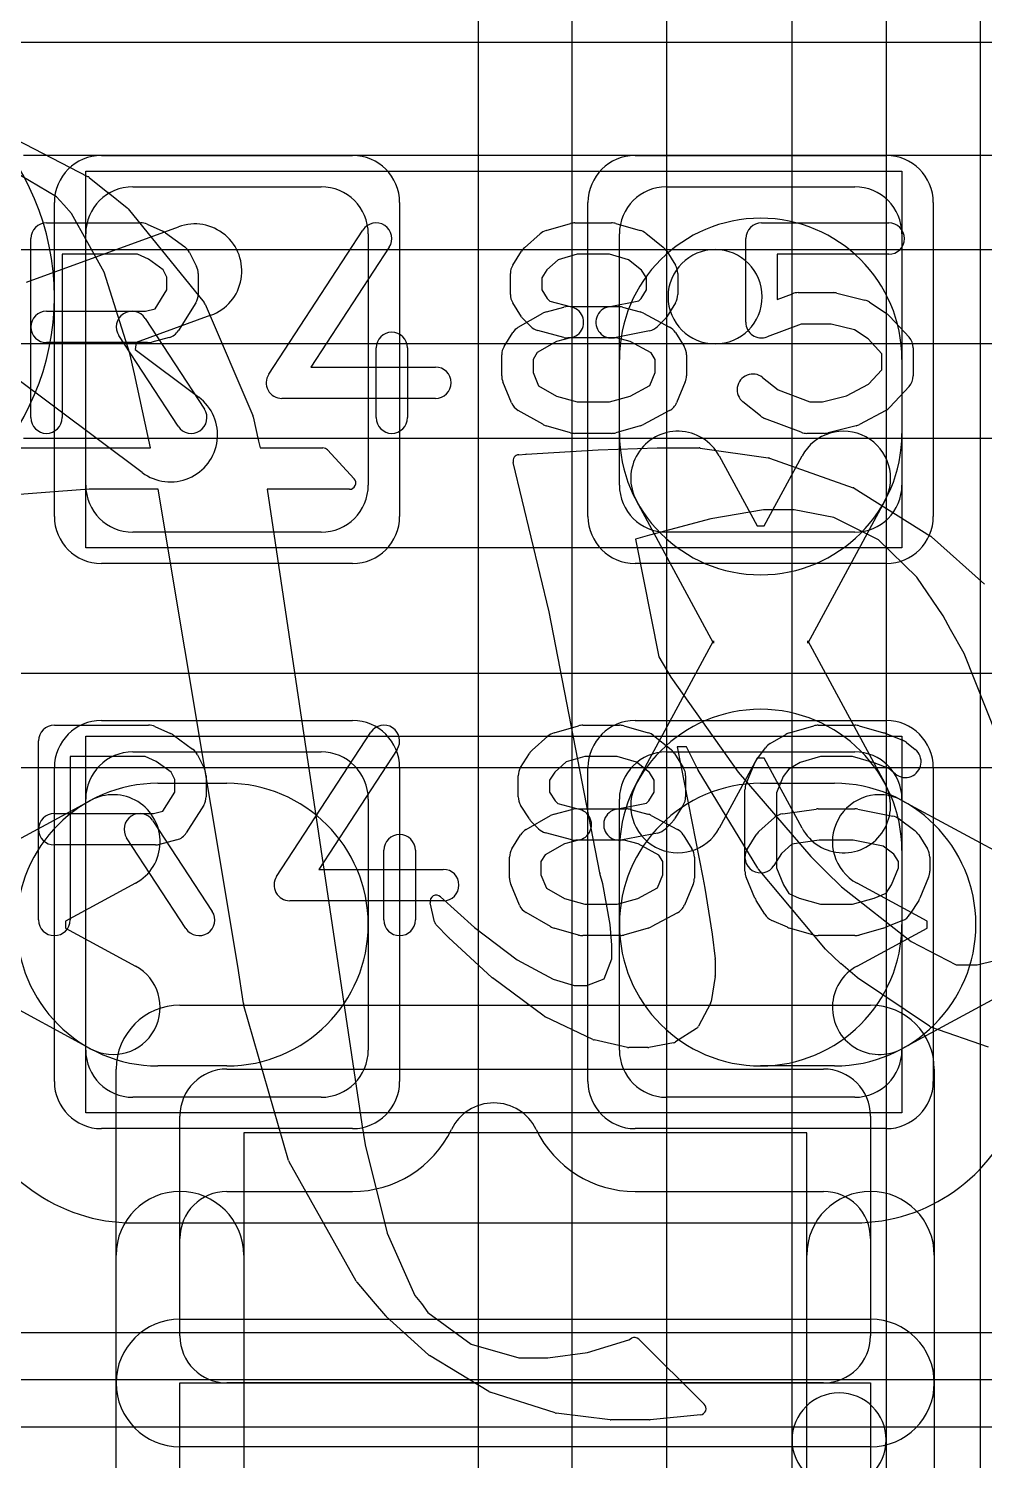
# Model space of a CAD drawing. Extents: x 0 to 21, y -0.5 to 20.
# Drawn here: x 13.659 to 15.181, y 12.147 to 14.427 of the extents above; entities that cross this region are included whole.
import ezdxf

# ---------------------------------------------------------------- set-up
doc = ezdxf.new("R2010")
doc.units = 0
for name, color, linetype in [('L1', 3, 'CONTINUOUS'), ('L2', 3, 'CONTINUOUS'), ('L3', 3, 'CONTINUOUS'), ('L4', 3, 'CONTINUOUS'), ('MetalMask-A', 176, 'CONTINUOUS'), ('PartsArea-A', 111, 'CONTINUOUS'), ('PartsSilk-A', 221, 'CONTINUOUS'), ('PartsSilk-B', 221, 'CONTINUOUS'), ('Resist-A', 2, 'CONTINUOUS'), ('Silk-A', 140, 'CONTINUOUS'), ('Silk-B', 140, 'CONTINUOUS')]:
    doc.layers.add(name, color=color, linetype=linetype)

msp = doc.modelspace()

# ---------------------------------------------------------------- linework, layer by layer
at = {"layer": 'L1'}
for p, q in [((17.475, 14.40504), (13.3, 14.40504)), ((13.825, 14.175), (14.125, 14.175)), ((14.675, 14.175), (14.975, 14.175)), ((13.65561, 14.02314), (13.89801, 14.11141)), ((13.75, 13.7), (13.75, 14.1)), ((14.2, 14.1), (14.2, 13.7)), ((14.6, 13.7), (14.6, 14.1)), ((15.05, 14.1), (15.05, 13.7)), ((13.94933, 13.97047), (13.83015, 13.92707)), ((13.83015, 13.92707), (13.82852, 13.91608)), ((13.82852, 13.91608), (13.93, 13.83999)), ((14.6, 13.78214), (14.6, 13.9)), ((15.05, 13.9), (15.05, 13.78214)), ((13.84002, 13.71999), (13.63362, 13.87476)), ((14.75905, 13.74642), (14.81945, 13.63489)), ((14.83055, 13.63489), (14.89095, 13.74642)), ((14.75, 13.44814), (14.62715, 13.675)), ((15.02285, 13.675), (14.9, 13.44814)), ((14.125, 13.625), (13.825, 13.625)), ((14.975, 13.625), (14.675, 13.625)), ((14.81945, 13.63489), (14.83055, 13.63489)), ((14.62715, 13.225), (14.75, 13.45186)), ((14.75, 13.45186), (14.75, 13.44814)), ((14.9, 13.45186), (15.02285, 13.225)), ((14.9, 13.44814), (14.9, 13.45186)), ((13.825, 13.275), (14.125, 13.275)), ((14.675, 13.275), (14.975, 13.275)), ((14.81945, 13.26511), (14.75905, 13.15358)), ((14.83055, 13.26511), (14.81945, 13.26511)), ((14.89095, 13.15358), (14.83055, 13.26511)), ((13.865, 13.225), (13.975, 13.225)), ((14.825, 13.225), (14.94286, 13.225)), ((13.51429, 13.06595), (13.75786, 13.19785)), ((13.75, 12.8), (13.75, 13.2)), ((14.2, 13.2), (14.2, 12.8)), ((14.6, 12.8), (14.6, 13.2)), ((15.05, 13.2), (15.05, 12.8)), ((15.05, 13.19785), (15.27686, 13.075)), ((14.6, 13), (14.6, 13.11786)), ((15.05, 13.11786), (15.05, 13)), ((13.82928, 13.06595), (13.71775, 13.00555)), ((15.09011, 13.00555), (14.97858, 13.06595)), ((13.71775, 13.00555), (13.71775, 12.99445)), ((15.09011, 12.99445), (15.09011, 13.00555)), ((13.71775, 12.99445), (13.82928, 12.93405)), ((14.97858, 12.93405), (15.09011, 12.99445)), ((13.75786, 12.80215), (13.51429, 12.93405)), ((15.27686, 12.925), (15.05, 12.80215)), ((13.975, 12.775), (13.865, 12.775)), ((14.94286, 12.775), (14.825, 12.775)), ((14.125, 12.725), (13.825, 12.725)), ((14.975, 12.725), (14.675, 12.725)), ((13.825, 12.52496), (14.97504, 12.52496)), ((16.76268, 12.27504), (3.2728, 12.27504))]:
    msp.add_line(p, q, dxfattribs=at)
for centre, radius, start, end in [((13.825, 14.1), 0.075, 90, 180), ((14.125, 14.1), 0.075, 0, 90), ((14.675, 14.1), 0.075, 90, 180), ((14.975, 14.1), 0.075, 0, 90), ((13.92367, 14.04094), 0.075, -69.99209, 110.00961), ((14.825, 13.9), 0.225, 0, 180), ((13.88501, 13.77999), 0.075, -126.86379, 53.13631), ((14.825, 13.78214), 0.225, 180, 0), ((14.6931, 13.71071), 0.075, 28.43425, -151.56321), ((14.9569, 13.71071), 0.075, -28.43425, 151.56321), ((13.825, 13.7), 0.075, 180, -90), ((14.125, 13.7), 0.075, -90, 0), ((14.675, 13.7), 0.075, 180, -90), ((14.975, 13.7), 0.075, -90, 0), ((14.825, 13.11786), 0.225, 0, 180), ((13.825, 13.2), 0.075, 90, 180), ((14.125, 13.2), 0.075, 0, 90), ((14.675, 13.2), 0.075, 90, 180), ((14.975, 13.2), 0.075, 0, 90), ((13.865, 13), 0.225, 90, -90), ((13.79357, 13.1319), 0.075, -61.56575, 118.43679), ((13.975, 13), 0.225, -90, 90), ((14.825, 13), 0.225, 90, -90), ((14.6931, 13.18929), 0.075, 151.56575, -28.43679), ((14.9569, 13.18929), 0.075, -151.56575, 28.43679), ((15.01429, 13.1319), 0.075, 61.56575, -118.43679), ((14.94286, 13), 0.225, -90, 90), ((14.825, 13), 0.225, 180, 0), ((13.79357, 12.8681), 0.075, -118.43425, 61.56321), ((15.01429, 12.8681), 0.075, 118.43425, -61.56321), ((13.825, 12.8), 0.075, 180, -90), ((14.125, 12.8), 0.075, -90, 0), ((14.675, 12.8), 0.075, 180, -90), ((14.975, 12.8), 0.075, -90, 0), ((13.825, 12.80001), 0.27505, -161.64607, -90), ((14.97498, 12.8), 0.27504, -89.9875, -19.41392)]:
    msp.add_arc(centre, radius, start, end, dxfattribs=at)
at = {"layer": 'L2'}
for p, q in [((15.925, 14.22504), (13.65068, 14.22504)), ((13.59766, 14.075), (14.75249, 14.075)), ((14.75249, 14.075), (15.925, 14.075)), ((14.75249, 13.925), (13.59766, 13.925)), ((15.925, 13.925), (14.75249, 13.925)), ((13.65068, 13.77496), (15.925, 13.77496)), ((16.3, 13.40004), (6.575, 13.40004)), ((6.575, 13.25), (16.3, 13.25)), ((16.3, 12.35), (6.575, 12.35)), ((6.575, 12.19996), (16.3, 12.19996))]:
    msp.add_line(p, q, dxfattribs=at)
for start, end in [(90, -90), (-90, 90)]:
    msp.add_arc((14.75249, 14), 0.075, start, end, dxfattribs=at)
at = {"layer": 'L3'}
msp.add_arc((13.3, 14), 0.40004, -90, 90, dxfattribs=at)
at = {"layer": 'L4'}
for p, q in [((14.875, 12.17918), (14.875, 15.65822)), ((15.025, 15.65822), (15.025, 12.17918)), ((15.17504, 8.67835), (15.17504, 15.52499)), ((14.37496, 15.19219), (14.37496, 8.63695)), ((14.525, 8.63695), (14.525, 15.19219)), ((14.675, 15.19219), (14.675, 8.63695)), ((14.875, 8.67835), (14.875, 12.17918)), ((15.025, 12.17918), (15.025, 8.67835))]:
    msp.add_line(p, q, dxfattribs=at)
for start, end in [(0, 180), (180, 0)]:
    msp.add_arc((14.95, 12.17918), 0.075, start, end, dxfattribs=at)
at = {"layer": 'MetalMask-A'}
for p, q in [((13.825, 14.175), (14.125, 14.175)), ((14.675, 14.175), (14.975, 14.175)), ((13.75, 13.7), (13.75, 14.1)), ((14.2, 14.1), (14.2, 13.7)), ((14.6, 13.7), (14.6, 14.1)), ((15.05, 14.1), (15.05, 13.7)), ((14.125, 13.625), (13.825, 13.625)), ((14.975, 13.625), (14.675, 13.625)), ((13.825, 13.275), (14.125, 13.275)), ((14.675, 13.275), (14.975, 13.275)), ((13.75, 12.8), (13.75, 13.2)), ((14.2, 13.2), (14.2, 12.8)), ((14.6, 12.8), (14.6, 13.2)), ((15.05, 13.2), (15.05, 12.8)), ((14.125, 12.725), (13.825, 12.725)), ((14.975, 12.725), (14.675, 12.725))]:
    msp.add_line(p, q, dxfattribs=at)
for centre, start, end in [((13.825, 14.1), 90, 180), ((14.125, 14.1), 0, 90), ((14.675, 14.1), 90, 180), ((14.975, 14.1), 0, 90), ((13.825, 13.7), 180, -90), ((14.125, 13.7), -90, 0), ((14.675, 13.7), 180, -90), ((14.975, 13.7), -90, 0), ((13.825, 13.2), 90, 180), ((14.125, 13.2), 0, 90), ((14.675, 13.2), 90, 180), ((14.975, 13.2), 0, 90), ((13.825, 12.8), 180, -90), ((14.125, 12.8), -90, 0), ((14.675, 12.8), 180, -90), ((14.975, 12.8), -90, 0)]:
    msp.add_arc(centre, 0.075, start, end, dxfattribs=at)
at = {"layer": 'PartsArea-A'}
for p, q in [((13.75, 14.2), (15.05, 14.2)), ((13.75, 13.6), (13.75, 14.2)), ((15.05, 14.2), (15.05, 13.6)), ((15.05, 13.6), (13.75, 13.6)), ((13.75, 13.3), (15.05, 13.3)), ((13.75, 12.7), (13.75, 13.3)), ((15.05, 13.3), (15.05, 12.7)), ((15.05, 12.7), (13.75, 12.7)), ((13.9, 9.63), (13.9, 12.27)), ((13.9, 12.27), (15, 12.27)), ((15, 12.27), (15, 9.63))]:
    msp.add_line(p, q, dxfattribs=at)
at = {"layer": 'PartsSilk-A'}
for p, q in [((13.6875, 14.11759), (13.8375, 14.11759)), ((13.84765, 14.11544), (13.87265, 14.10433)), ((14.48341, 14.10552), (14.5223, 14.11663)), ((14.52917, 14.11759), (14.5875, 14.11759)), ((14.59437, 14.11663), (14.63326, 14.10552)), ((14.82639, 14.11759), (15.02917, 14.11759)), ((13.6625, 13.80741), (13.6625, 14.09259)), ((13.8772, 14.1017), (13.90776, 14.07948)), ((14.04157, 13.87663), (14.19157, 14.10626)), ((14.44867, 14.07795), (14.47367, 14.10017)), ((14.64201, 14.101), (14.66979, 14.07878)), ((14.80139, 13.95926), (14.80139, 14.09259)), ((13.91542, 14.07044), (13.92653, 14.04822)), ((14.23343, 14.07892), (14.10869, 13.88796)), ((14.43019, 14.05029), (14.44408, 14.07251)), ((14.67537, 14.07251), (14.68926, 14.05029)), ((13.8322, 14.06759), (13.7125, 14.06759)), ((13.7125, 14.06759), (13.7125, 13.80741)), ((13.84993, 14.05971), (13.8322, 14.06759)), ((13.87343, 14.04263), (13.84993, 14.05971)), ((14.50263, 14.05901), (14.48457, 14.04296)), ((14.53267, 14.06759), (14.50263, 14.05901)), ((14.584, 14.06759), (14.53267, 14.06759)), ((14.6147, 14.05882), (14.584, 14.06759)), ((14.63523, 14.0424), (14.6147, 14.05882)), ((15.02917, 14.06759), (14.85139, 14.06759)), ((14.85139, 14.06759), (14.85139, 13.99554)), ((13.87917, 14.03114), (13.87343, 14.04263)), ((13.87917, 14.01087), (13.87917, 14.03114)), ((13.92917, 14.03704), (13.92917, 14.0037)), ((14.42639, 14.0037), (14.42639, 14.03704)), ((14.48457, 14.04296), (14.47639, 14.02987)), ((14.47639, 14.02987), (14.47639, 14.01087)), ((14.64306, 14.02987), (14.63523, 14.0424)), ((14.64306, 14.01087), (14.64306, 14.02987)), ((14.69306, 14.03704), (14.69306, 14.0037)), ((13.86042, 13.98087), (13.87917, 14.01087)), ((14.47639, 14.01087), (14.48497, 13.99715)), ((14.63448, 13.99715), (14.64306, 14.01087)), ((14.85139, 13.99554), (14.87582, 14.00484)), ((14.88472, 14.00648), (14.94028, 14.00648)), ((14.94634, 14.00573), (14.99078, 13.99462)), ((13.84533, 13.97685), (13.86042, 13.98087)), ((13.92537, 13.99045), (13.89759, 13.94601)), ((14.44408, 13.96823), (14.43019, 13.99045)), ((14.48384, 13.97601), (14.51162, 13.98342)), ((14.48497, 13.99715), (14.48932, 13.9928)), ((14.48932, 13.9928), (14.52134, 13.98426)), ((14.52134, 13.98426), (14.59861, 13.98426)), ((14.5826, 13.98377), (14.63074, 13.9934)), ((14.60505, 13.98342), (14.63283, 13.97601)), ((14.63074, 13.9934), (14.63448, 13.99715)), ((14.68926, 13.99045), (14.67537, 13.96823)), ((14.99859, 13.99117), (15.02637, 13.97265)), ((13.6875, 13.97685), (13.84533, 13.97685)), ((13.84453, 13.96553), (13.93898, 13.82109)), ((14.43899, 13.95134), (14.47788, 13.97356)), ((14.45871, 13.95269), (14.4476, 13.9638)), ((14.63815, 13.97391), (14.67982, 13.95169)), ((14.67185, 13.9638), (14.66074, 13.95269)), ((14.88932, 13.95648), (14.83529, 13.9359)), ((14.9372, 13.95648), (14.88932, 13.95648)), ((14.97446, 13.94717), (14.9372, 13.95648)), ((15.03093, 13.96875), (15.06149, 13.93542)), ((13.89714, 13.79373), (13.80269, 13.93817)), ((13.88283, 13.9351), (13.85505, 13.92769)), ((14.4163, 13.92066), (14.43019, 13.94288)), ((14.51162, 13.9351), (14.46995, 13.94621)), ((14.5245, 13.9351), (14.49986, 13.92853)), ((14.59533, 13.93426), (14.51806, 13.93426)), ((14.64796, 13.94586), (14.5924, 13.93475)), ((14.61717, 13.92844), (14.59533, 13.93426)), ((14.68926, 13.94287), (14.70314, 13.92065)), ((14.99612, 13.93273), (14.97446, 13.94717)), ((15.01806, 13.90879), (14.99612, 13.93273)), ((13.84861, 13.92685), (13.6875, 13.92685)), ((14.2125, 13.80741), (14.2125, 13.91852)), ((14.2625, 13.91852), (14.2625, 13.80741)), ((14.46925, 13.91104), (14.4625, 13.90024)), ((14.49986, 13.92853), (14.46925, 13.91104)), ((14.6504, 13.91072), (14.61717, 13.92844)), ((14.65694, 13.90024), (14.6504, 13.91072)), ((15.06806, 13.91852), (15.06806, 13.87407)), ((14.10869, 13.88796), (14.30694, 13.88796)), ((14.4125, 13.87407), (14.4125, 13.90741)), ((14.4625, 13.90024), (14.4625, 13.87907)), ((14.65694, 13.87907), (14.65694, 13.90024)), ((14.70694, 13.90741), (14.70694, 13.87407)), ((15.01806, 13.8838), (15.01806, 13.90879)), ((14.42831, 13.83112), (14.41442, 13.86445)), ((14.4625, 13.87907), (14.47119, 13.85822)), ((14.64842, 13.8586), (14.65694, 13.87907)), ((14.70502, 13.86446), (14.69114, 13.83113)), ((14.82812, 13.87137), (14.85284, 13.8516)), ((14.99696, 13.86079), (15.01806, 13.8838)), ((14.47119, 13.85822), (14.50006, 13.84173)), ((14.50006, 13.84173), (14.53267, 13.83241)), ((14.584, 13.83241), (14.61697, 13.84183)), ((14.61697, 13.84183), (14.64842, 13.8586)), ((14.85284, 13.8516), (14.90321, 13.83241)), ((14.92331, 13.83241), (14.96178, 13.84203)), ((14.96178, 13.84203), (14.99696, 13.86079)), ((15.06149, 13.85717), (15.03093, 13.82384)), ((14.30694, 13.83796), (14.0625, 13.83796)), ((14.47788, 13.79681), (14.43899, 13.81903)), ((14.53267, 13.83241), (14.584, 13.83241)), ((14.67982, 13.81868), (14.63815, 13.79646)), ((14.82466, 13.81011), (14.79688, 13.83233)), ((14.90321, 13.83241), (14.92331, 13.83241)), ((15.02426, 13.81868), (14.98259, 13.79646)), ((14.88971, 13.78405), (14.83138, 13.80627)), ((14.5223, 13.78337), (14.48341, 13.79448)), ((14.5875, 13.78241), (14.52917, 13.78241)), ((14.63326, 13.79448), (14.59437, 13.78337)), ((14.92639, 13.78241), (14.89861, 13.78241)), ((14.97689, 13.79427), (14.93245, 13.78316)), ((13.7, 13.31759), (13.85, 13.31759)), ((14.54167, 13.31759), (14.6, 13.31759)), ((14.91667, 13.31759), (14.975, 13.31759)), ((13.86015, 13.31544), (13.88515, 13.30433)), ((13.8897, 13.3017), (13.92026, 13.27948)), ((14.05407, 13.07663), (14.20407, 13.30626)), ((14.46117, 13.27795), (14.48617, 13.30017)), ((14.49591, 13.30552), (14.5348, 13.31663)), ((14.60687, 13.31663), (14.64576, 13.30552)), ((14.65451, 13.301), (14.68229, 13.27878)), ((14.84004, 13.28818), (14.86504, 13.30299)), ((14.87091, 13.30552), (14.9098, 13.31663)), ((14.98187, 13.31663), (15.02076, 13.30552)), ((15.02317, 13.30469), (15.05095, 13.29358)), ((13.675, 13.00741), (13.675, 13.29259)), ((14.24593, 13.27892), (14.12119, 13.08796)), ((14.44269, 13.25029), (14.45658, 13.27251)), ((14.68787, 13.27251), (14.70176, 13.25029)), ((14.81889, 13.26315), (14.83278, 13.28167)), ((15.05729, 13.28989), (15.07118, 13.27878)), ((13.8447, 13.26759), (13.725, 13.26759)), ((13.725, 13.26759), (13.725, 13.00741)), ((13.86243, 13.25971), (13.8447, 13.26759)), ((13.88593, 13.24263), (13.86243, 13.25971)), ((13.92792, 13.27044), (13.93903, 13.24822)), ((14.51513, 13.25901), (14.49707, 13.24296)), ((14.54517, 13.26759), (14.51513, 13.25901)), ((14.5965, 13.26759), (14.54517, 13.26759)), ((14.6272, 13.25882), (14.5965, 13.26759)), ((14.64773, 13.2424), (14.6272, 13.25882)), ((14.80192, 13.22442), (14.81581, 13.25776)), ((14.88775, 13.25833), (14.8698, 13.24769)), ((14.92017, 13.26759), (14.88775, 13.25833)), ((14.9715, 13.26759), (14.92017, 13.26759)), ((15.00579, 13.25779), (14.9715, 13.26759)), ((15.02895, 13.24853), (15.00579, 13.25779)), ((15.03994, 13.23974), (15.02895, 13.24853)), ((13.89167, 13.23114), (13.88593, 13.24263)), ((13.89167, 13.21087), (13.89167, 13.23114)), ((13.94167, 13.23704), (13.94167, 13.2037)), ((14.43889, 13.2037), (14.43889, 13.23704)), ((14.49707, 13.24296), (14.48889, 13.22987)), ((14.48889, 13.22987), (14.48889, 13.21087)), ((14.65556, 13.22987), (14.64773, 13.2424)), ((14.65556, 13.21087), (14.65556, 13.22987)), ((14.70556, 13.23704), (14.70556, 13.2037)), ((14.86077, 13.23565), (14.85, 13.20981)), ((14.8698, 13.24769), (14.86077, 13.23565)), ((13.87292, 13.18087), (13.89167, 13.21087)), ((14.48889, 13.21087), (14.49747, 13.19715)), ((14.64698, 13.19715), (14.65556, 13.21087)), ((14.8, 13.08519), (14.8, 13.21481)), ((14.85, 13.20981), (14.85, 13.09019)), ((13.85783, 13.17685), (13.87292, 13.18087)), ((13.93787, 13.19045), (13.91009, 13.14601)), ((14.45658, 13.16823), (14.44269, 13.19045)), ((14.49634, 13.17601), (14.52412, 13.18342)), ((14.49747, 13.19715), (14.50182, 13.1928)), ((14.50182, 13.1928), (14.53384, 13.18426)), ((14.53384, 13.18426), (14.61111, 13.18426)), ((14.5951, 13.18377), (14.64324, 13.1934)), ((14.61755, 13.18342), (14.64533, 13.17601)), ((14.64324, 13.1934), (14.64698, 13.19715)), ((14.70176, 13.19045), (14.68787, 13.16823)), ((14.86041, 13.17661), (14.91319, 13.18402)), ((14.91667, 13.18426), (14.975, 13.18426)), ((14.9799, 13.18377), (15.03546, 13.17266)), ((13.7, 13.17685), (13.85783, 13.17685)), ((13.85703, 13.16553), (13.95148, 13.02109)), ((14.45149, 13.15134), (14.49038, 13.17356)), ((14.47121, 13.15269), (14.4601, 13.1638)), ((14.65065, 13.17391), (14.69232, 13.15169)), ((14.68435, 13.1638), (14.67324, 13.15269)), ((14.82228, 13.14832), (14.84728, 13.17054)), ((15.04544, 13.16824), (15.07044, 13.14972)), ((13.90964, 12.99373), (13.81519, 13.13817)), ((13.89533, 13.1351), (13.86755, 13.12769)), ((14.4288, 13.12066), (14.44269, 13.14288)), ((14.52412, 13.1351), (14.48245, 13.14621)), ((14.537, 13.1351), (14.51236, 13.12853)), ((14.66046, 13.14586), (14.6049, 13.13475)), ((14.70176, 13.14287), (14.71564, 13.12065)), ((14.8038, 13.12066), (14.81769, 13.14288)), ((15.07676, 13.14287), (15.09064, 13.12065)), ((13.86111, 13.12685), (13.7, 13.12685)), ((14.225, 13.00741), (14.225, 13.11852)), ((14.275, 13.11852), (14.275, 13.00741)), ((14.51236, 13.12853), (14.48175, 13.11104)), ((14.60783, 13.13426), (14.53056, 13.13426)), ((14.62967, 13.12844), (14.60783, 13.13426)), ((14.6629, 13.11072), (14.62967, 13.12844)), ((14.85818, 13.11333), (14.8462, 13.09416)), ((14.87485, 13.12814), (14.85818, 13.11333)), ((14.91842, 13.13426), (14.87485, 13.12814)), ((14.97252, 13.13426), (14.91842, 13.13426)), ((15.02017, 13.12473), (14.97252, 13.13426)), ((15.03687, 13.11236), (15.02017, 13.12473)), ((15.04444, 13.10024), (15.03687, 13.11236)), ((14.425, 13.07407), (14.425, 13.10741)), ((14.48175, 13.11104), (14.475, 13.10024)), ((14.475, 13.10024), (14.475, 13.07907)), ((14.66944, 13.10024), (14.6629, 13.11072)), ((14.66944, 13.07907), (14.66944, 13.10024)), ((14.71944, 13.10741), (14.71944, 13.07407)), ((14.85, 13.09019), (14.86118, 13.06336)), ((15.03327, 13.06336), (15.04444, 13.09019)), ((15.04444, 13.09019), (15.04444, 13.10024)), ((15.09444, 13.10741), (15.09444, 13.08519)), ((14.12119, 13.08796), (14.31944, 13.08796)), ((14.475, 13.07907), (14.48369, 13.05822)), ((14.66092, 13.0586), (14.66944, 13.07907)), ((14.81581, 13.04224), (14.80192, 13.07558)), ((15.09252, 13.07558), (15.07864, 13.04224)), ((14.44081, 13.03112), (14.42692, 13.06445)), ((14.48369, 13.05822), (14.51256, 13.04173)), ((14.62947, 13.04183), (14.66092, 13.0586)), ((14.71752, 13.06446), (14.70364, 13.03113)), ((14.86118, 13.06336), (14.86992, 13.04937)), ((14.86992, 13.04937), (14.88633, 13.04208)), ((15.00579, 13.04221), (15.0248, 13.04981)), ((15.0248, 13.04981), (15.03327, 13.06336)), ((14.31944, 13.03796), (14.075, 13.03796)), ((14.51256, 13.04173), (14.54517, 13.03241)), ((14.54517, 13.03241), (14.5965, 13.03241)), ((14.5965, 13.03241), (14.62947, 13.04183)), ((14.83158, 13.01638), (14.81769, 13.0386)), ((14.88633, 13.04208), (14.92017, 13.03241)), ((14.92017, 13.03241), (14.9715, 13.03241)), ((14.9715, 13.03241), (15.00579, 13.04221)), ((15.07676, 13.0386), (15.06287, 13.01638)), ((14.49038, 12.99681), (14.45149, 13.01903)), ((14.69232, 13.01868), (14.65065, 12.99646)), ((14.86763, 12.99567), (14.84263, 13.00678)), ((15.05095, 13.00642), (15.02317, 12.99531)), ((14.5348, 12.98337), (14.49591, 12.99448)), ((14.6, 12.98241), (14.54167, 12.98241)), ((14.64576, 12.99448), (14.60687, 12.98337)), ((14.9098, 12.98337), (14.87091, 12.99448)), ((14.975, 12.98241), (14.91667, 12.98241)), ((15.02076, 12.99448), (14.98187, 12.98337)), ((13.9, 12.8716), (15, 12.8716)), ((13.7984, 9.63), (13.7984, 12.77)), ((13.975, 12.77), (14.925, 12.77)), ((15.1016, 12.77), (15.1016, 9.63)), ((13.9, 12.345), (13.9, 12.695)), ((15, 12.695), (15, 12.345)), ((14.8984, 12.6684), (14.0016, 12.6684)), ((14.0016, 12.6684), (14.0016, 9.63)), ((14.8984, 9.7316), (14.8984, 12.6684)), ((13.9, 12.3716), (15, 12.3716)), ((14.925, 12.27), (13.975, 12.27)), ((15, 12.1684), (13.9, 12.1684))]:
    msp.add_line(p, q, dxfattribs=at)
for centre, radius, start, end in [((13.6875, 14.09259), 0.025, 90, 180), ((13.8375, 14.09259), 0.025, 66.04914, 90), ((14.2125, 14.09259), 0.025, -33.14974, 146.84644), ((14.52917, 14.09259), 0.025, 90, 105.94854), ((14.5875, 14.09259), 0.025, 74.05146, 90), ((14.82639, 14.09259), 0.025, 90, 180), ((15.02917, 14.09259), 0.025, -90, 90), ((13.8625, 14.08148), 0.025, 53.98274, 66.03964), ((14.49028, 14.08148), 0.025, 105.94854, 131.62783), ((14.62639, 14.08148), 0.025, 51.33303, 74.05146), ((13.89306, 14.05926), 0.025, 26.56505, 53.97932), ((14.46528, 14.05926), 0.025, 131.62783, 147.99462), ((14.65417, 14.05926), 0.025, 32.00538, 51.33303), ((13.90417, 14.03704), 0.025, 0, 26.56505), ((14.45139, 14.03704), 0.025, 147.99462, 180), ((14.66806, 14.03704), 0.025, 0, 32.00538), ((13.90417, 14.0037), 0.025, -32.00538, 0), ((14.45139, 14.0037), 0.025, 180, -147.99462), ((14.66806, 14.0037), 0.025, -32.00538, 0), ((14.88472, 13.98148), 0.025, 90, 110.85364), ((14.94028, 13.98148), 0.025, 75.96932, 90), ((14.51806, 13.95926), 0.025, -75.07449, 104.93527), ((14.5875, 13.95926), 0.025, 101.30544, -78.69205), ((14.59861, 13.95926), 0.025, 75.07449, 90), ((14.98472, 13.97037), 0.025, 56.30358, 75.96376), ((13.6875, 13.95185), 0.025, 90, -90), ((13.82361, 13.95185), 0.025, 33.18146, -146.81914), ((14.46528, 13.98148), 0.025, -147.99462, -135), ((14.49028, 13.95185), 0.025, 104.92551, 119.74171), ((14.62639, 13.95185), 0.025, 61.9383, 75.06473), ((14.65417, 13.98148), 0.025, -45, -32.00538), ((14.82639, 13.95926), 0.025, 180, -69.1435), ((15.0125, 13.95185), 0.025, 42.5203, 56.30993), ((13.87639, 13.95926), 0.025, -75.07449, -32.01002), ((14.2375, 13.91852), 0.025, 0, 180), ((14.45139, 13.92963), 0.025, 119.73351, 147.98998), ((14.47639, 13.97037), 0.025, -135, -104.92551), ((14.51806, 13.95926), 0.025, -104.92551, -90), ((14.64306, 13.97037), 0.025, -78.69456, -45), ((14.66806, 13.92963), 0.025, 31.98594, 61.9318), ((15.04306, 13.91852), 0.025, 0, 42.51745), ((13.84861, 13.95185), 0.025, -90, -75.06473), ((14.4375, 13.90741), 0.025, 147.99462, 180), ((14.68194, 13.90741), 0.025, 0, 31.99147), ((14.30694, 13.86296), 0.025, -90, 90), ((14.0625, 13.86296), 0.025, 146.85026, -90), ((14.4375, 13.87407), 0.025, 180, -157.37647), ((14.68194, 13.87407), 0.025, -22.60576, 0), ((14.8125, 13.85185), 0.025, 51.33303, -128.65478), ((15.04306, 13.87407), 0.025, -42.5203, 0), ((13.91806, 13.80741), 0.025, -146.81854, 33.18086), ((14.45139, 13.84074), 0.025, -157.37309, -119.74171), ((14.66806, 13.84074), 0.025, -61.9383, -22.60888), ((15.0125, 13.84074), 0.025, -61.9383, -42.51745), ((13.6875, 13.80741), 0.025, 180, 0), ((14.2375, 13.80741), 0.025, 180, 0), ((14.49028, 13.81852), 0.025, -119.73351, -105.94345), ((14.62639, 13.81852), 0.025, -74.05146, -61.9318), ((14.84028, 13.82963), 0.025, -128.66697, -110.85364), ((14.97083, 13.81852), 0.025, -75.96932, -61.9318), ((14.52917, 13.80741), 0.025, -105.94854, -90), ((14.5875, 13.80741), 0.025, -90, -74.05655), ((14.89861, 13.80741), 0.025, -110.8565, -90), ((14.92639, 13.80741), 0.025, -90, -75.96376), ((13.7, 13.29259), 0.025, 90, 180), ((13.85, 13.29259), 0.025, 66.04914, 90), ((14.225, 13.29259), 0.025, -33.14974, 146.84644), ((14.54167, 13.29259), 0.025, 90, 105.94854), ((14.6, 13.29259), 0.025, 74.05146, 90), ((14.91667, 13.29259), 0.025, 90, 105.94854), ((14.975, 13.29259), 0.025, 74.05146, 90), ((13.875, 13.28148), 0.025, 53.98274, 66.03964), ((14.50278, 13.28148), 0.025, 105.94854, 131.62783), ((14.63889, 13.28148), 0.025, 51.33303, 74.05146), ((14.87778, 13.28148), 0.025, 105.94854, 120.63752), ((15.01389, 13.28148), 0.025, 68.2071, 74.05146), ((13.90556, 13.25926), 0.025, 26.56505, 53.97932), ((14.47778, 13.25926), 0.025, 131.62783, 147.99462), ((14.66667, 13.25926), 0.025, 32.00538, 51.33303), ((14.85278, 13.26667), 0.025, 120.63752, 143.1301), ((15.05556, 13.25926), 0.025, -128.66697, 51.34522), ((15.04167, 13.27037), 0.025, 51.33303, 68.2071), ((14.46389, 13.23704), 0.025, 147.99462, 180), ((14.68056, 13.23704), 0.025, 0, 32.00538), ((14.83889, 13.24815), 0.025, 143.1301, 157.39424), ((13.91667, 13.23704), 0.025, 0, 26.56505), ((13.91667, 13.2037), 0.025, -32.00538, 0), ((14.46389, 13.2037), 0.025, 180, -147.99462), ((14.68056, 13.2037), 0.025, -32.00538, 0), ((14.825, 13.21481), 0.025, 157.39424, 180), ((14.53056, 13.15926), 0.025, -75.07449, 104.93527), ((14.6, 13.15926), 0.025, 101.30544, -78.69205), ((14.61111, 13.15926), 0.025, 75.07449, 90), ((14.91667, 13.15926), 0.025, 90, 98.00047), ((14.975, 13.15926), 0.025, 78.69456, 90), ((13.7, 13.15185), 0.025, 90, -90), ((13.83611, 13.15185), 0.025, 33.18146, -146.81914), ((14.47778, 13.18148), 0.025, -147.99462, -135), ((14.50278, 13.15185), 0.025, 104.92551, 119.74171), ((14.63889, 13.15185), 0.025, 61.9383, 75.06473), ((14.66667, 13.18148), 0.025, -45, -32.00538), ((14.86389, 13.15185), 0.025, 98.00047, 131.62783), ((15.03056, 13.14815), 0.025, 53.47387, 78.69456), ((13.88889, 13.15926), 0.025, -75.07449, -32.01002), ((14.25, 13.11852), 0.025, 0, 180), ((14.46389, 13.12963), 0.025, 119.73351, 147.98998), ((14.48889, 13.17037), 0.025, -135, -104.92551), ((14.53056, 13.15926), 0.025, -104.92551, -90), ((14.65556, 13.17037), 0.025, -78.69456, -45), ((14.68056, 13.12963), 0.025, 31.98594, 61.9318), ((14.83889, 13.12963), 0.025, 131.62783, 147.99462), ((15.05556, 13.12963), 0.025, 31.98594, 53.47387), ((13.86111, 13.15185), 0.025, -90, -75.06473), ((14.45, 13.10741), 0.025, 147.99462, 180), ((14.69444, 13.10741), 0.025, 0, 31.99147), ((14.825, 13.10741), 0.025, 147.99462, -32.01002), ((15.06944, 13.10741), 0.025, 0, 31.98594), ((14.075, 13.06296), 0.025, 146.85026, -90), ((14.31944, 13.06296), 0.025, -90, 90), ((14.45, 13.07407), 0.025, 180, -157.37647), ((14.69444, 13.07407), 0.025, -22.60576, 0), ((14.825, 13.08519), 0.025, 180, -157.39424), ((15.06944, 13.08519), 0.025, -22.60576, 0), ((13.93056, 13.00741), 0.025, -146.81854, 33.18086), ((14.46389, 13.04074), 0.025, -157.37309, -119.74171), ((14.68056, 13.04074), 0.025, -61.9383, -22.60888), ((14.83889, 13.05185), 0.025, -157.39424, -147.99462), ((15.05556, 13.05185), 0.025, -32.00538, -22.60576), ((13.7, 13.00741), 0.025, 180, 0), ((14.25, 13.00741), 0.025, 180, 0), ((14.85278, 13.02963), 0.025, -147.99462, -113.95086), ((15.04167, 13.02963), 0.025, -68.2071, -32.00538), ((14.50278, 13.01852), 0.025, -119.73351, -105.94345), ((14.54167, 13.00741), 0.025, -105.94854, -90), ((14.6, 13.00741), 0.025, -90, -74.05655), ((14.63889, 13.01852), 0.025, -74.05146, -61.9318), ((14.87778, 13.01852), 0.025, -113.95086, -105.94854), ((14.91667, 13.00741), 0.025, -105.94854, -90), ((14.975, 13.00741), 0.025, -90, -74.05146), ((15.01389, 13.01852), 0.025, -74.05146, -68.2071), ((13.9, 12.77), 0.1016, 90, 180), ((15, 12.77), 0.1016, 0, 90), ((13.975, 12.695), 0.075, 90, 180), ((14.925, 12.695), 0.075, 0, 90), ((13.9, 12.27), 0.1016, 90, -90), ((15, 12.27), 0.1016, -90, 90), ((13.975, 12.345), 0.075, 180, -90), ((14.925, 12.345), 0.075, -90, 0)]:
    msp.add_arc(centre, radius, start, end, dxfattribs=at)
at = {"layer": 'PartsSilk-B'}
for p, q in [((13.5847, 14.27873), (13.75395, 14.19119)), ((13.70369, 14.15893), (13.63175, 14.20177)), ((13.75562, 14.19011), (13.78546, 14.16618)), ((13.78549, 14.16616), (13.81605, 14.14145)), ((13.71498, 14.1466), (13.70369, 14.15893)), ((13.72759, 14.13233), (13.71498, 14.1466)), ((13.81753, 14.13997), (13.9386, 13.99071)), ((13.77918, 14.03931), (13.72759, 14.13233)), ((13.82034, 13.90964), (13.77918, 14.03931)), ((13.94002, 13.98835), (14.01629, 13.81058)), ((13.82767, 13.87699), (13.82034, 13.90964)), ((13.8529, 13.75913), (13.82767, 13.87699)), ((14.01687, 13.80875), (14.02524, 13.76997)), ((13.51182, 13.75913), (13.8529, 13.75913)), ((14.02524, 13.76997), (14.0278, 13.75913)), ((14.0278, 13.75913), (14.12789, 13.75913)), ((14.13524, 13.75591), (14.17752, 13.71005)), ((14.45149, 13.74941), (14.56602, 13.75617)), ((14.5663, 13.75619), (14.66008, 13.75913)), ((14.66039, 13.75913), (14.72723, 13.75913)), ((14.72867, 13.75903), (14.83716, 13.7432)), ((14.48794, 13.49828), (14.43098, 13.73606)), ((14.43979, 13.74835), (14.45117, 13.74939)), ((14.83904, 13.74273), (14.9722, 13.69585)), ((13.75526, 13.69327), (13.58151, 13.68059)), ((13.86523, 13.69327), (13.75526, 13.69327)), ((13.99231, 12.93384), (13.86523, 13.69327)), ((14.17017, 13.69327), (14.03914, 13.69327)), ((14.03914, 13.69327), (14.18991, 12.68221)), ((14.97419, 13.6949), (15.09571, 13.61885)), ((14.82948, 13.66033), (14.74574, 13.64634)), ((14.87847, 13.66033), (14.82948, 13.66033)), ((14.9414, 13.64853), (14.87847, 13.66033)), ((14.74574, 13.64634), (14.64772, 13.62024)), ((15.01279, 13.61275), (14.9414, 13.64853)), ((14.64772, 13.62024), (14.62586, 13.61403)), ((14.62586, 13.61403), (14.66292, 13.42625)), ((15.09708, 13.61781), (15.18133, 13.54217)), ((15.074, 13.55331), (15.01279, 13.61275)), ((15.11595, 13.49183), (15.074, 13.55331)), ((14.56866, 13.08236), (14.48794, 13.49828)), ((15.12752, 13.46997), (15.11595, 13.49183)), ((15.149, 13.43191), (15.12765, 13.46974)), ((15.21923, 13.25556), (15.149, 13.43191)), ((14.66292, 13.42625), (14.68194, 13.39433)), ((14.68194, 13.39433), (14.78911, 13.2428)), ((14.70714, 13.28318), (14.69223, 13.28318)), ((14.69223, 13.28318), (14.73289, 13.07479)), ((14.72495, 13.24695), (14.70714, 13.28318)), ((14.82057, 13.08963), (14.72538, 13.24616)), ((14.78911, 13.2428), (14.90498, 13.10853)), ((14.90498, 13.10853), (14.9284, 13.08511)), ((14.57351, 13.06467), (14.56884, 13.08161)), ((14.73289, 13.07479), (14.73617, 13.0582)), ((14.9283, 12.96078), (14.82144, 13.08841)), ((14.9284, 13.08511), (14.95363, 13.06028)), ((14.31529, 13.04434), (14.36923, 12.99558)), ((14.58546, 13.00008), (14.57351, 13.06467)), ((14.73624, 13.05781), (14.74767, 12.98493)), ((14.95363, 13.06028), (15.06464, 12.97317)), ((14.30568, 13.00447), (14.29883, 13.03471)), ((14.32803, 12.97942), (14.30827, 12.9997)), ((14.58776, 12.96703), (14.58546, 13.00008)), ((14.39696, 12.91569), (14.3284, 12.97906)), ((14.36923, 12.99558), (14.43739, 12.9441)), ((14.74772, 12.98456), (14.75236, 12.94562)), ((14.58776, 12.94541), (14.58776, 12.96703)), ((14.95219, 12.93828), (14.92913, 12.95991)), ((15.06464, 12.97317), (15.13653, 12.93588)), ((14.00124, 12.8743), (13.99231, 12.93384)), ((14.43739, 12.9441), (14.49451, 12.91326)), ((14.57567, 12.91378), (14.58776, 12.94541)), ((14.75243, 12.94444), (14.75243, 12.91862)), ((14.97857, 12.91589), (14.95256, 12.93794)), ((15.13653, 12.93588), (15.16998, 12.93588)), ((15.16998, 12.93588), (15.19817, 12.94259)), ((14.48011, 12.8541), (14.3978, 12.91499)), ((14.49451, 12.91326), (14.52782, 12.90294)), ((14.54814, 12.90294), (14.57567, 12.91378)), ((14.75231, 12.91711), (14.74626, 12.87762)), ((15.09393, 12.83805), (14.97945, 12.91523)), ((14.52782, 12.90294), (14.54814, 12.90294)), ((14.07303, 12.62455), (14.00152, 12.87301)), ((14.74523, 12.87447), (14.72624, 12.83839)), ((14.55758, 12.81699), (14.48176, 12.85311)), ((14.61268, 12.80439), (14.55969, 12.81626)), ((14.7228, 12.83464), (14.68947, 12.81321)), ((15.18766, 12.80472), (15.0962, 12.83691)), ((14.6451, 12.80415), (14.61487, 12.80415)), ((14.68594, 12.8118), (14.64698, 12.80433)), ((14.18991, 12.68221), (14.19517, 12.64903)), ((14.19517, 12.64903), (14.22991, 12.50855)), ((14.18097, 12.43197), (14.07392, 12.62242)), ((14.22991, 12.50855), (14.27444, 12.40926)), ((14.20843, 12.39973), (14.18211, 12.43035)), ((14.27444, 12.40926), (14.28458, 12.39664)), ((14.22785, 12.37688), (14.20843, 12.39973)), ((14.28485, 12.39629), (14.29514, 12.38224)), ((14.29514, 12.38224), (14.36406, 12.33182)), ((14.29596, 12.31477), (14.22874, 12.37597)), ((14.54942, 12.31868), (14.61479, 12.33891)), ((14.61479, 12.33891), (14.61923, 12.34125)), ((14.63093, 12.3395), (14.7351, 12.23621)), ((14.39199, 12.25628), (14.2975, 12.31361)), ((14.36406, 12.33182), (14.43998, 12.3102)), ((14.48628, 12.3102), (14.54942, 12.31868)), ((14.43998, 12.3102), (14.48628, 12.3102)), ((14.4977, 12.22238), (14.39415, 12.2553)), ((14.5853, 12.21147), (14.49951, 12.22198)), ((14.64819, 12.2114), (14.58652, 12.2114)), ((14.72902, 12.21916), (14.64915, 12.21145))]:
    msp.add_line(p, q, dxfattribs=at)
for centre, radius, start, end in [((13.74936, 14.18231), 0.01, 51.25072, 62.66592), ((13.7792, 14.15838), 0.01, 51.04504, 51.25072), ((13.80976, 14.13367), 0.01, 39.03551, 51.04504), ((13.93083, 13.98441), 0.01, 23.20612, 39.03551), ((14.0071, 13.80664), 0.01, 12.18684, 23.20612), ((14.12789, 13.74913), 0.01, 42.68996, 90), ((14.56661, 13.74619), 0.01, 91.7756, 93.38329), ((14.66039, 13.74913), 0.01, 90, 91.7756), ((14.72723, 13.74913), 0.01, 81.72411, 90), ((14.4407, 13.73839), 0.01, 95.22036, -166.51987), ((14.45208, 13.73943), 0.01, 93.38329, 95.22036), ((14.83572, 13.7333), 0.01, 70.60447, 81.72411), ((14.17017, 13.70327), 0.01, -90, 42.68996), ((14.96888, 13.68642), 0.01001, 57.94606, 70.60447), ((15.0904, 13.61037), 0.01001, 48.08094, 57.94606), ((15.13636, 13.47465), 0.01, -152.10273, -150.58918), ((14.73392, 13.25136), 0.01, -153.81948, -148.66279), ((14.82911, 13.09483), 0.01, -148.66279, -140.06975), ((14.57848, 13.08427), 0.01, -168.99334, -164.57403), ((14.30858, 13.03692), 0.01, 47.87656, -167.22876), ((14.72636, 13.05626), 0.01, 8.91604, 11.18633), ((14.31543, 13.00668), 0.01, -167.22876, -135.72933), ((14.33519, 12.9864), 0.01, -135.72933, -132.77093), ((14.73779, 12.98338), 0.01, 6.77678, 8.91604), ((14.93597, 12.9672), 0.01, -140.06975, -133.17591), ((14.74243, 12.94444), 0.01, 0, 6.77678), ((14.95903, 12.94557), 0.01, -133.17591, -130.2969), ((14.40375, 12.92303), 0.01, -132.77093, -126.50328), ((14.74243, 12.91862), 0.01, -8.6895, 0), ((14.98504, 12.92352), 0.01, -130.2969, -123.99204), ((14.01113, 12.87578), 0.01, -171.48907, -163.92083), ((14.73638, 12.87913), 0.01, -27.76921, -8.6895), ((14.48606, 12.86214), 0.01, -126.50328, -115.46335), ((14.71739, 12.84305), 0.01, -57.24756, -27.76921), ((15.09952, 12.84634), 0.01, -123.99204, -109.39553), ((14.56188, 12.82602), 0.01, -115.46335, -102.64685), ((14.61487, 12.81415), 0.01, -102.64685, -90), ((14.6451, 12.81415), 0.01, -90, -79.16209), ((14.68406, 12.82162), 0.01, -79.16209, -57.24756), ((14.08264, 12.62732), 0.01, -163.92083, -150.66721), ((14.18969, 12.43687), 0.01, -150.66721, -139.29925), ((14.27678, 12.39038), 0.01, 36.21688, 38.74928), ((14.23547, 12.38336), 0.01, -139.62237, -132.32382), ((14.62389, 12.3324), 0.01, 45.24312, 117.76921), ((14.30269, 12.32216), 0.01, -132.32382, -121.25848), ((14.39718, 12.26483), 0.01, -121.25848, -107.63772), ((14.50073, 12.23191), 0.01, -107.63772, -97.00426), ((14.72806, 12.22911), 0.01, -84.48902, 45.24312), ((14.58652, 12.2214), 0.01, -97.00426, -90), ((14.64819, 12.2214), 0.01, -90, -84.48902)]:
    msp.add_arc(centre, radius, start, end, dxfattribs=at)
at = {"layer": 'Resist-A'}
for p, q in [((13.775, 14.225), (14.175, 14.225)), ((14.625, 14.225), (15.025, 14.225)), ((13.7, 13.65), (13.7, 14.15)), ((14.25, 14.15), (14.25, 13.65)), ((14.55, 13.65), (14.55, 14.15)), ((15.1, 14.15), (15.1, 13.65)), ((14.175, 13.575), (13.775, 13.575)), ((15.025, 13.575), (14.625, 13.575)), ((13.775, 13.325), (14.175, 13.325)), ((14.625, 13.325), (15.025, 13.325)), ((13.7, 12.75), (13.7, 13.25)), ((14.25, 13.25), (14.25, 12.75)), ((14.55, 12.75), (14.55, 13.25)), ((15.1, 13.25), (15.1, 12.75)), ((14.175, 12.675), (13.775, 12.675)), ((15.025, 12.675), (14.625, 12.675))]:
    msp.add_line(p, q, dxfattribs=at)
for centre, start, end in [((13.775, 14.15), 90, 180), ((14.175, 14.15), 0, 90), ((14.625, 14.15), 90, 180), ((15.025, 14.15), 0, 90), ((13.775, 13.65), 180, -90), ((14.175, 13.65), -90, 0), ((14.625, 13.65), 180, -90), ((15.025, 13.65), -90, 0), ((13.775, 13.25), 90, 180), ((14.175, 13.25), 0, 90), ((14.625, 13.25), 90, 180), ((15.025, 13.25), 0, 90), ((13.775, 12.75), 180, -90), ((14.175, 12.75), -90, 0), ((14.625, 12.75), 180, -90), ((15.025, 12.75), -90, 0)]:
    msp.add_arc(centre, 0.075, start, end, dxfattribs=at)
at = {"layer": 'Silk-A'}
for p, q in [((13.975, 12.575), (14.175, 12.575)), ((14.625, 12.575), (14.925, 12.575)), ((13.9, 12.345), (13.9, 12.5)), ((15, 12.5), (15, 12.345)), ((13.7984, 9.63), (13.7984, 12.4734)), ((14.0016, 12.4734), (14.0016, 9.63)), ((14.8984, 9.7316), (14.8984, 12.4734)), ((15.1016, 12.4734), (15.1016, 9.63)), ((13.9, 12.3716), (15, 12.3716)), ((14.925, 12.27), (13.975, 12.27)), ((15, 12.1684), (13.9, 12.1684))]:
    msp.add_line(p, q, dxfattribs=at)
for centre, radius, start, end in [((14.4, 12.64103), 0.075, 25.84073, 154.15927), ((14.175, 12.75), 0.175, -90, -25.84172), ((14.625, 12.75), 0.175, -154.15828, -90), ((13.9, 12.4734), 0.1016, 0, 180), ((13.975, 12.5), 0.075, 90, 180), ((15, 12.4734), 0.1016, 0, 180), ((14.925, 12.5), 0.075, 0, 90), ((13.9, 12.27), 0.1016, 90, -90), ((15, 12.27), 0.1016, -90, 90), ((13.975, 12.345), 0.075, 180, -90), ((14.925, 12.345), 0.075, -90, 0)]:
    msp.add_arc(centre, radius, start, end, dxfattribs=at)
at = {"layer": 'Silk-B'}
for p, q in [((13.5847, 14.27873), (13.75395, 14.19119)), ((13.70369, 14.15893), (13.63175, 14.20177)), ((13.75562, 14.19011), (13.78546, 14.16618)), ((13.78549, 14.16616), (13.81605, 14.14145)), ((13.71498, 14.1466), (13.70369, 14.15893)), ((13.72759, 14.13233), (13.71498, 14.1466)), ((13.81753, 14.13997), (13.9386, 13.99071)), ((13.77918, 14.03931), (13.72759, 14.13233)), ((13.82034, 13.90964), (13.77918, 14.03931)), ((13.94002, 13.98835), (14.01629, 13.81058)), ((13.82767, 13.87699), (13.82034, 13.90964)), ((13.8529, 13.75913), (13.82767, 13.87699)), ((14.01687, 13.80875), (14.02524, 13.76997)), ((13.51182, 13.75913), (13.8529, 13.75913)), ((14.02524, 13.76997), (14.0278, 13.75913)), ((14.0278, 13.75913), (14.12789, 13.75913)), ((14.13524, 13.75591), (14.17752, 13.71005)), ((14.45149, 13.74941), (14.56602, 13.75617)), ((14.5663, 13.75619), (14.66008, 13.75913)), ((14.66039, 13.75913), (14.72723, 13.75913)), ((14.72867, 13.75903), (14.83716, 13.7432)), ((14.48794, 13.49828), (14.43098, 13.73606)), ((14.43979, 13.74835), (14.45117, 13.74939)), ((14.83904, 13.74273), (14.9722, 13.69585)), ((13.75526, 13.69327), (13.58151, 13.68059)), ((13.86523, 13.69327), (13.75526, 13.69327)), ((13.99231, 12.93384), (13.86523, 13.69327)), ((14.17017, 13.69327), (14.03914, 13.69327)), ((14.03914, 13.69327), (14.18991, 12.68221)), ((14.97419, 13.6949), (15.09571, 13.61885)), ((14.82948, 13.66033), (14.74574, 13.64634)), ((14.87847, 13.66033), (14.82948, 13.66033)), ((14.9414, 13.64853), (14.87847, 13.66033)), ((14.74574, 13.64634), (14.64772, 13.62024)), ((15.01279, 13.61275), (14.9414, 13.64853)), ((14.64772, 13.62024), (14.62586, 13.61403)), ((14.62586, 13.61403), (14.66292, 13.42625)), ((15.09708, 13.61781), (15.18133, 13.54217)), ((15.074, 13.55331), (15.01279, 13.61275)), ((15.11595, 13.49183), (15.074, 13.55331)), ((14.56866, 13.08236), (14.48794, 13.49828)), ((15.12752, 13.46997), (15.11595, 13.49183)), ((15.149, 13.43191), (15.12765, 13.46974)), ((15.21923, 13.25556), (15.149, 13.43191)), ((14.66292, 13.42625), (14.68194, 13.39433)), ((14.68194, 13.39433), (14.78911, 13.2428)), ((14.70714, 13.28318), (14.69223, 13.28318)), ((14.69223, 13.28318), (14.73289, 13.07479)), ((14.72495, 13.24695), (14.70714, 13.28318)), ((14.82057, 13.08963), (14.72538, 13.24616)), ((14.78911, 13.2428), (14.90498, 13.10853)), ((14.90498, 13.10853), (14.9284, 13.08511)), ((14.57351, 13.06467), (14.56884, 13.08161)), ((14.73289, 13.07479), (14.73617, 13.0582)), ((14.9283, 12.96078), (14.82144, 13.08841)), ((14.9284, 13.08511), (14.95363, 13.06028)), ((14.31529, 13.04434), (14.36923, 12.99558)), ((14.58546, 13.00008), (14.57351, 13.06467)), ((14.73624, 13.05781), (14.74767, 12.98493)), ((14.95363, 13.06028), (15.06464, 12.97317)), ((14.30568, 13.00447), (14.29883, 13.03471)), ((14.32803, 12.97942), (14.30827, 12.9997)), ((14.58776, 12.96703), (14.58546, 13.00008)), ((14.39696, 12.91569), (14.3284, 12.97906)), ((14.36923, 12.99558), (14.43739, 12.9441)), ((14.74772, 12.98456), (14.75236, 12.94562)), ((14.58776, 12.94541), (14.58776, 12.96703)), ((14.95219, 12.93828), (14.92913, 12.95991)), ((15.06464, 12.97317), (15.13653, 12.93588)), ((14.00124, 12.8743), (13.99231, 12.93384)), ((14.43739, 12.9441), (14.49451, 12.91326)), ((14.57567, 12.91378), (14.58776, 12.94541)), ((14.75243, 12.94444), (14.75243, 12.91862)), ((14.97857, 12.91589), (14.95256, 12.93794)), ((15.13653, 12.93588), (15.16998, 12.93588)), ((15.16998, 12.93588), (15.19817, 12.94259)), ((14.48011, 12.8541), (14.3978, 12.91499)), ((14.49451, 12.91326), (14.52782, 12.90294)), ((14.54814, 12.90294), (14.57567, 12.91378)), ((14.75231, 12.91711), (14.74626, 12.87762)), ((15.09393, 12.83805), (14.97945, 12.91523)), ((14.52782, 12.90294), (14.54814, 12.90294)), ((14.07303, 12.62455), (14.00152, 12.87301)), ((14.74523, 12.87447), (14.72624, 12.83839)), ((14.55758, 12.81699), (14.48176, 12.85311)), ((14.61268, 12.80439), (14.55969, 12.81626)), ((14.7228, 12.83464), (14.68947, 12.81321)), ((15.18766, 12.80472), (15.0962, 12.83691)), ((14.6451, 12.80415), (14.61487, 12.80415)), ((14.68594, 12.8118), (14.64698, 12.80433)), ((14.18991, 12.68221), (14.19517, 12.64903)), ((14.19517, 12.64903), (14.22991, 12.50855)), ((14.18097, 12.43197), (14.07392, 12.62242)), ((14.22991, 12.50855), (14.27444, 12.40926)), ((14.20843, 12.39973), (14.18211, 12.43035)), ((14.27444, 12.40926), (14.28458, 12.39664)), ((14.22785, 12.37688), (14.20843, 12.39973)), ((14.28485, 12.39629), (14.29514, 12.38224)), ((14.29514, 12.38224), (14.36406, 12.33182)), ((14.29596, 12.31477), (14.22874, 12.37597)), ((14.54942, 12.31868), (14.61479, 12.33891)), ((14.61479, 12.33891), (14.61923, 12.34125)), ((14.63093, 12.3395), (14.7351, 12.23621)), ((14.39199, 12.25628), (14.2975, 12.31361)), ((14.36406, 12.33182), (14.43998, 12.3102)), ((14.48628, 12.3102), (14.54942, 12.31868)), ((14.43998, 12.3102), (14.48628, 12.3102)), ((14.4977, 12.22238), (14.39415, 12.2553)), ((14.5853, 12.21147), (14.49951, 12.22198)), ((14.64819, 12.2114), (14.58652, 12.2114)), ((14.72902, 12.21916), (14.64915, 12.21145))]:
    msp.add_line(p, q, dxfattribs=at)
for centre, radius, start, end in [((13.74936, 14.18231), 0.01, 51.25072, 62.66592), ((13.7792, 14.15838), 0.01, 51.04504, 51.25072), ((13.80976, 14.13367), 0.01, 39.03551, 51.04504), ((13.93083, 13.98441), 0.01, 23.20612, 39.03551), ((14.0071, 13.80664), 0.01, 12.18684, 23.20612), ((14.12789, 13.74913), 0.01, 42.68996, 90), ((14.56661, 13.74619), 0.01, 91.7756, 93.38329), ((14.66039, 13.74913), 0.01, 90, 91.7756), ((14.72723, 13.74913), 0.01, 81.72411, 90), ((14.4407, 13.73839), 0.01, 95.22036, -166.51987), ((14.45208, 13.73943), 0.01, 93.38329, 95.22036), ((14.83572, 13.7333), 0.01, 70.60447, 81.72411), ((14.17017, 13.70327), 0.01, -90, 42.68996), ((14.96888, 13.68642), 0.01001, 57.94606, 70.60447), ((15.0904, 13.61037), 0.01001, 48.08094, 57.94606), ((15.13636, 13.47465), 0.01, -152.10273, -150.58918), ((14.73392, 13.25136), 0.01, -153.81948, -148.66279), ((14.82911, 13.09483), 0.01, -148.66279, -140.06975), ((14.57848, 13.08427), 0.01, -168.99334, -164.57403), ((14.30858, 13.03692), 0.01, 47.87656, -167.22876), ((14.72636, 13.05626), 0.01, 8.91604, 11.18633), ((14.31543, 13.00668), 0.01, -167.22876, -135.72933), ((14.33519, 12.9864), 0.01, -135.72933, -132.77093), ((14.73779, 12.98338), 0.01, 6.77678, 8.91604), ((14.93597, 12.9672), 0.01, -140.06975, -133.17591), ((14.74243, 12.94444), 0.01, 0, 6.77678), ((14.95903, 12.94557), 0.01, -133.17591, -130.2969), ((14.40375, 12.92303), 0.01, -132.77093, -126.50328), ((14.74243, 12.91862), 0.01, -8.6895, 0), ((14.98504, 12.92352), 0.01, -130.2969, -123.99204), ((14.01113, 12.87578), 0.01, -171.48907, -163.92083), ((14.73638, 12.87913), 0.01, -27.76921, -8.6895), ((14.48606, 12.86214), 0.01, -126.50328, -115.46335), ((14.71739, 12.84305), 0.01, -57.24756, -27.76921), ((15.09952, 12.84634), 0.01, -123.99204, -109.39553), ((14.56188, 12.82602), 0.01, -115.46335, -102.64685), ((14.61487, 12.81415), 0.01, -102.64685, -90), ((14.6451, 12.81415), 0.01, -90, -79.16209), ((14.68406, 12.82162), 0.01, -79.16209, -57.24756), ((14.08264, 12.62732), 0.01, -163.92083, -150.66721), ((14.18969, 12.43687), 0.01, -150.66721, -139.29925), ((14.27678, 12.39038), 0.01, 36.21688, 38.74928), ((14.23547, 12.38336), 0.01, -139.62237, -132.32382), ((14.62389, 12.3324), 0.01, 45.24312, 117.76921), ((14.30269, 12.32216), 0.01, -132.32382, -121.25848), ((14.39718, 12.26483), 0.01, -121.25848, -107.63772), ((14.50073, 12.23191), 0.01, -107.63772, -97.00426), ((14.72806, 12.22911), 0.01, -84.48902, 45.24312), ((14.58652, 12.2214), 0.01, -97.00426, -90), ((14.64819, 12.2214), 0.01, -90, -84.48902)]:
    msp.add_arc(centre, radius, start, end, dxfattribs=at)

doc.saveas('drawing.dxf')
